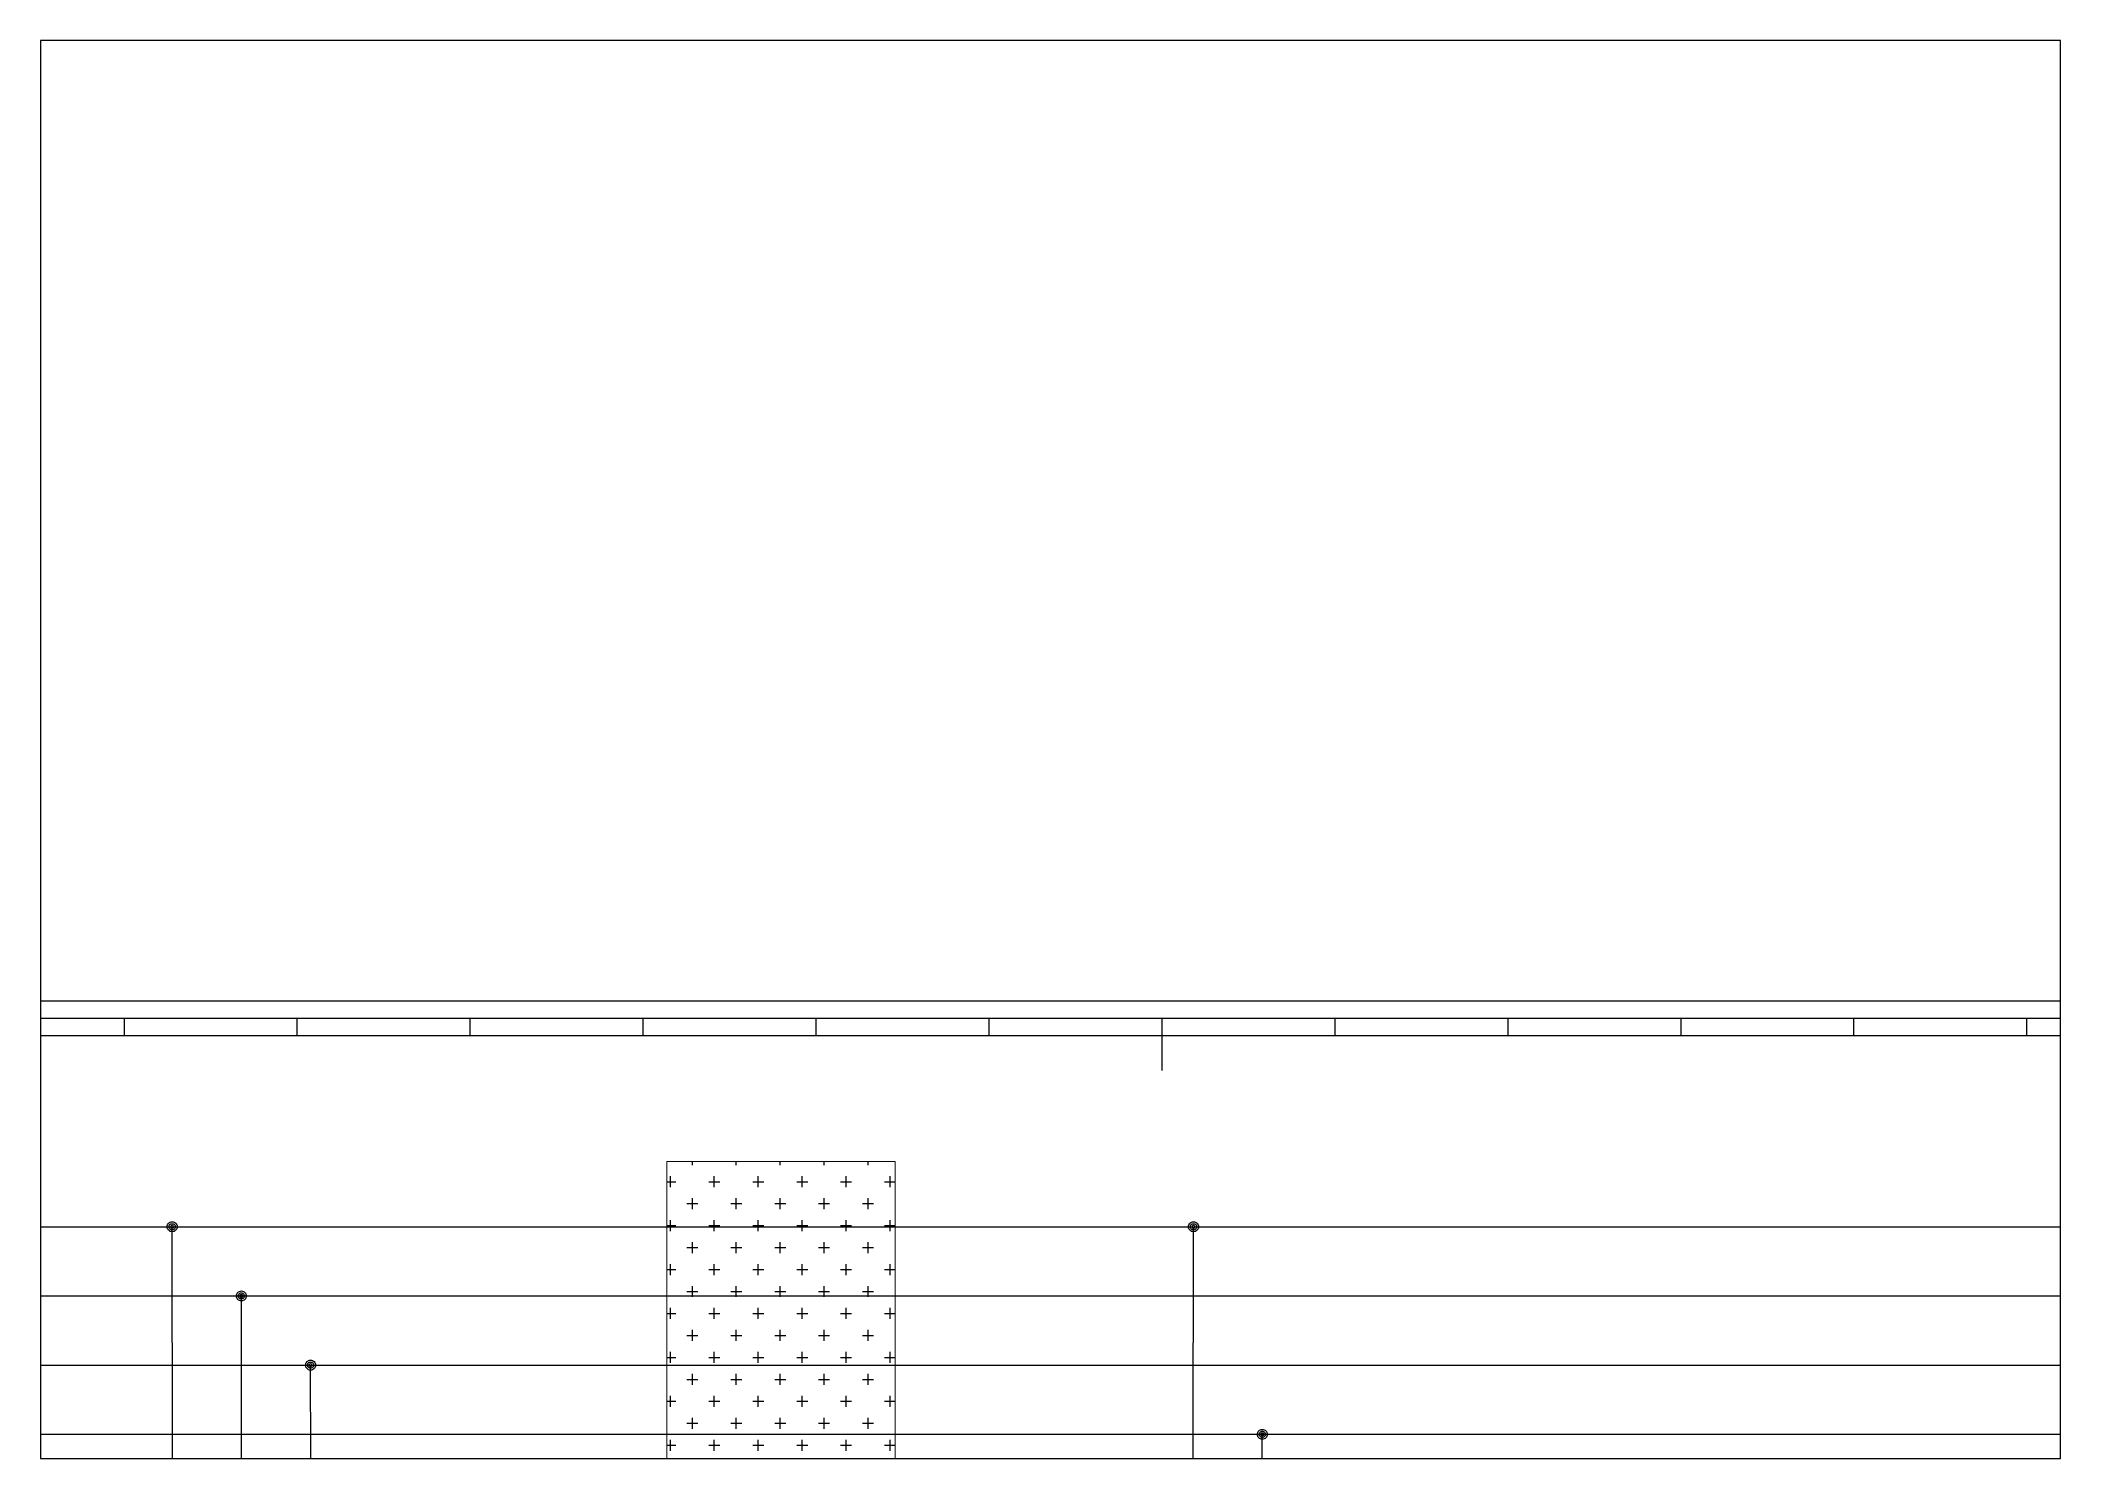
# Paper-space layout 'DIN A2 Title Block' of a CAD drawing. Header units: millimetres. Extents: x 5 to 589, y 5 to 415.
# The model-space entities are those that its viewports show. They can reach past a viewport. Long polylines and large blocks are cut down to what shows.
import ezdxf
from ezdxf.enums import TextEntityAlignment as Align

# ---------------------------------------------------------------- set-up
doc = ezdxf.new("R2010")
doc.units = ezdxf.units.MM
doc.header["$LTSCALE"] = 8
doc.linetypes.add('DASHED', pattern=[0.75, 0.5, -0.25])
doc.linetypes.add('HIDDEN2', pattern=[0.1875, 0.125, -0.0625])
for name, color, linetype in [('035', 5, 'Continuous'), ('07', 7, 'Continuous'), ('LOCBOX', 92, 'HIDDEN2'), ('RED_2.5mm^2', 1, 'Continuous'), ('SYMS', 7, 'Continuous'), ('WIREFIXED', 130, 'Continuous')]:
    doc.layers.add(name, color=color, linetype=linetype)
doc.styles.add('ISO Proportional', font='isocp.shx')
doc.styles.add('WD_IEC', font='isocp2.shx', dxfattribs={"width": 0.9, "height": 4})

# ---------------------------------------------------------------- blocks, each defined once
blk = doc.blocks.new('IEC_border_a0')
at = {"layer": '035', "color": 0}
for p, q in [((1189, 841), (0, 841)), ((294.5, 836), (294.5, 831)), ((344.5, 836), (344.5, 831)), ((394.5, 836), (394.5, 831)), ((444.5, 836), (444.5, 831)), ((494.5, 836), (494.5, 831)), ((544.5, 836), (544.5, 831)), ((594.5, 836), (594.5, 831)), ((644.5, 836), (644.5, 831)), ((694.5, 836), (694.5, 831)), ((744.5, 836), (744.5, 831)), ((794.5, 836), (794.5, 831)), ((844.5, 836), (844.5, 831))]:
    blk.add_line(p, q, dxfattribs=at)
blk.add_lwpolyline([(10, 10), (1179, 10), (1179, 831), (10, 831)], close=True, dxfattribs=at)
at = {"layer": '07', "color": 0}
blk.add_line((594.5, 831), (594.5, 821), dxfattribs=at)
blk.add_lwpolyline([(5, 5), (1184, 5), (1184, 836), (5, 836)], close=True, dxfattribs=at)
at = {"layer": '035', "color": 0, "style": 'ISO Proportional'}
for s, p in [('6', (268.19, 831.5)), ('7', (318.17, 831.5)), ('8', (368.42, 831.5)), ('9', (418.46, 831.5)), ('10', (467.72, 831.5)), ('11', (517.49, 831.5)), ('12', (567.49, 831.5)), ('13', (618.42, 831.5)), ('14', (668.46, 831.5)), ('15', (717.72, 831.5)), ('16', (767.49, 831.5)), ('17', (817.72, 831.5))]:
    blk.add_text(s, height=3.5, dxfattribs=at).set_placement(p)
blk = doc.blocks.new('WDDOT')
for radius in [0.72, 0.449, 0.223]:
    blk.add_circle((0, 0), radius)
blk = doc.blocks.new('WD_WNH')
at = {"linetype": 'Continuous', "style": 'WD_IEC', "width": 0.8}
blk.add_attdef('WIRENO', text='', height=2.5, dxfattribs=at).set_placement((0, 0.75), align=Align.CENTER)
at = {"style": 'WD_IEC', "flags": 1}
for tag, p in [('W08USER', (0, 0.375)), ('W04USER', (0, 0.875)), ('W05USER', (0, 0.75)), ('W09USER', (0, 0.25)), ('W03USER', (0, 1)), ('W06USER', (0, 0.625)), ('W07USER', (0, 0.5)), ('W02USER', (0, 1.125)), ('W01USER', (0, 1.25)), ('W10USER', (0, 0.125))]:
    blk.add_attdef(tag, text='', height=0.08, dxfattribs=at).set_placement(p, align=Align.CENTER)

msp = doc.modelspace()

# ---------------------------------------------------------------- hatches: boundary and pattern name
at = {"layer": 'RED_2.5mm^2'}
h = msp.add_hatch(dxfattribs=at)
h.set_pattern_fill('CROSS', color=0)
h.set_pattern_definition([(0, (-265.321, -708.6973), (6.35, 6.35), [3.175, -9.525]), (90, (-263.734, -710.285), (-6.35, 6.35), [3.175, -9.525])])
h.paths.add_polyline_path([(252.1, -7.98), (186.13, -7.98), (186.13, -28.62), (252.1, -28.62)])
h.paths.add_polyline_path([(252.1, 12.02), (186.13, 12.02), (186.13, -7.98), (252.1, -7.98)])
h.paths.add_polyline_path([(252.1, 32.02), (186.13, 32.02), (186.13, 12.02), (252.1, 12.02)])
h.paths.add_polyline_path([(252.1, 52.02), (186.13, 52.02), (186.13, 32.02), (252.1, 32.02)])
h.paths.add_polyline_path([(252.1, 72.02), (186.13, 72.02), (186.13, 52.02), (252.1, 52.02)])
h.paths.add_polyline_path([(252.1, 90.87), (186.13, 90.87), (186.13, 72.02), (252.1, 72.02)])
h.paths.add_polyline_path([(213.91, -5.41), (220.28, -5.41), (220.28, 4.71), (213.91, 4.71)], flags=24)
h.paths.add_polyline_path([(211.77, 13.47), (218.89, 13.47), (218.89, 23.59), (211.77, 23.59)], flags=24)
h.paths.add_polyline_path([(210.96, 32.2), (218.09, 32.2), (218.09, 42.33), (210.96, 42.33)], flags=24)
h.paths.add_polyline_path([(210.26, 51.8), (218.24, 51.8), (218.24, 62.73), (210.26, 62.73)], flags=9)

# ---------------------------------------------------------------- linework, layer by layer
at = {"layer": 'LOCBOX', "color": 0, "linetype": 'ByBlock', "lineweight": 20}
msp.add_lwpolyline([(252.1, 90.87), (186.13, 90.87), (186.13, -28.62), (252.1, -28.62)], close=True, dxfattribs=at)
at = {"layer": 'RED_2.5mm^2', "color": 0}
for p, q in [((-61.81, 72.02), (833.42, 72.02)), ((43.22, -57.34), (43.1, 72.02)), ((338.23, -57.34), (338.34, 72.02)), ((-61.81, 52.02), (833.42, 52.02)), ((63.22, -57.34), (63.1, 52.02)), ((-61.81, 32.02), (833.42, 32.02)), ((83.22, -57.34), (83.1, 32.02)), ((-176.6, 12.02), (833.42, 12.02)), ((358.23, -189.92), (358.23, 12.02))]:
    msp.add_line(p, q, dxfattribs=at)

# ---------------------------------------------------------------- block references
at = {"color": 0}
msp.add_blockref('IEC_border_a0', (-265.32, -703.76), dxfattribs=at)
at = {"layer": 'SYMS', "color": 0, "xscale": 2, "yscale": 2, "zscale": 2}
for p in [(43.1, 72.02), (338.34, 72.02), (63.1, 52.02), (83.1, 32.02), (358.23, 12.02)]:
    msp.add_blockref('WDDOT', p, dxfattribs=at)
at = {"layer": 'WIREFIXED', "color": 0}
ref = msp.add_blockref('WD_WNH', (214.73, 72.02), dxfattribs=dict(at, xscale=2, yscale=2, zscale=2))
ref.add_attrib('WIRENOF', 'R', dxfattribs={"linetype": 'Continuous', "height": 7.5, "style": 'WD_IEC'}).set_placement((214.73, 73.52), align=Align.CENTER)
ref = msp.add_blockref('WD_WNH', (214.25, 52.02), dxfattribs=dict(at, xscale=2, yscale=2, zscale=2))
ref.add_attrib('WIRENOF', 'S', dxfattribs={"linetype": 'Continuous', "height": 7.5, "style": 'WD_IEC'}).set_placement((214.25, 53.52), align=Align.CENTER)
ref = msp.add_blockref('WD_WNH', (214.53, 32.02), dxfattribs=dict(at, xscale=2, yscale=2, zscale=2))
ref.add_attrib('WIRENOF', 'T', dxfattribs={"linetype": 'Continuous', "height": 7.5, "style": 'WD_IEC'}).set_placement((214.53, 33.52), align=Align.CENTER)
ref = msp.add_blockref('WD_WNH', (215.22, 12.02), dxfattribs=dict(at, xscale=2, yscale=2, zscale=2))
ref.add_attrib('WIRENOF', 'N', dxfattribs={"linetype": 'Continuous', "height": 7.5, "style": 'WD_IEC'}).set_placement((215.33, 14.78), align=Align.CENTER)
at = {"layer": 'WIREFIXED', "color": 0, "linetype": 'DASHED'}
ref = msp.add_blockref('WD_WNH', (216.99, -6.86), dxfattribs=dict(at, xscale=2, yscale=2, zscale=2))
ref.add_attrib('WIRENOF', 'E', dxfattribs={"linetype": 'Continuous', "height": 7.5, "style": 'WD_IEC'}).set_placement((217.1, -4.1), align=Align.CENTER)

# ---------------------------------------------------------------- texts
at = {"layer": 'LOCBOX', "color": 0}
msp.add_text('BAS BAR', height=7.5, dxfattribs=at).set_placement((219.12, 94.62), align=Align.BOTTOM_CENTER)

psp = doc.layouts.new('DIN A2 Title Block')

# ---------------------------------------------------------------- linework, layer by layer
psp.add_lwpolyline([(4.99, 4.93), (588.99, 4.93), (588.99, 4.93), (588.99, 4.93), (588.99, 414.93), (4.99, 414.93)], close=True)

# ---------------------------------------------------------------- viewports
at = {"layer": '0'}
vp = psp.add_viewport(center=(296.99, 209.93), size=(584, 410), view_center_point=(297, 210), view_height=410, dxfattribs=at)
vp.dxf.flags = 0x10000  # cut along an outline
vp.dxf.clipping_boundary_handle = psp.add_lwpolyline([(4.99, 4.93), (588.99, 4.93), (588.99, 4.93), (588.99, 4.93), (588.99, 414.93), (4.99, 414.93)], format="xyb", close=True, dxfattribs={"invisible": 1}).dxf.handle

doc.saveas('drawing.dxf')
